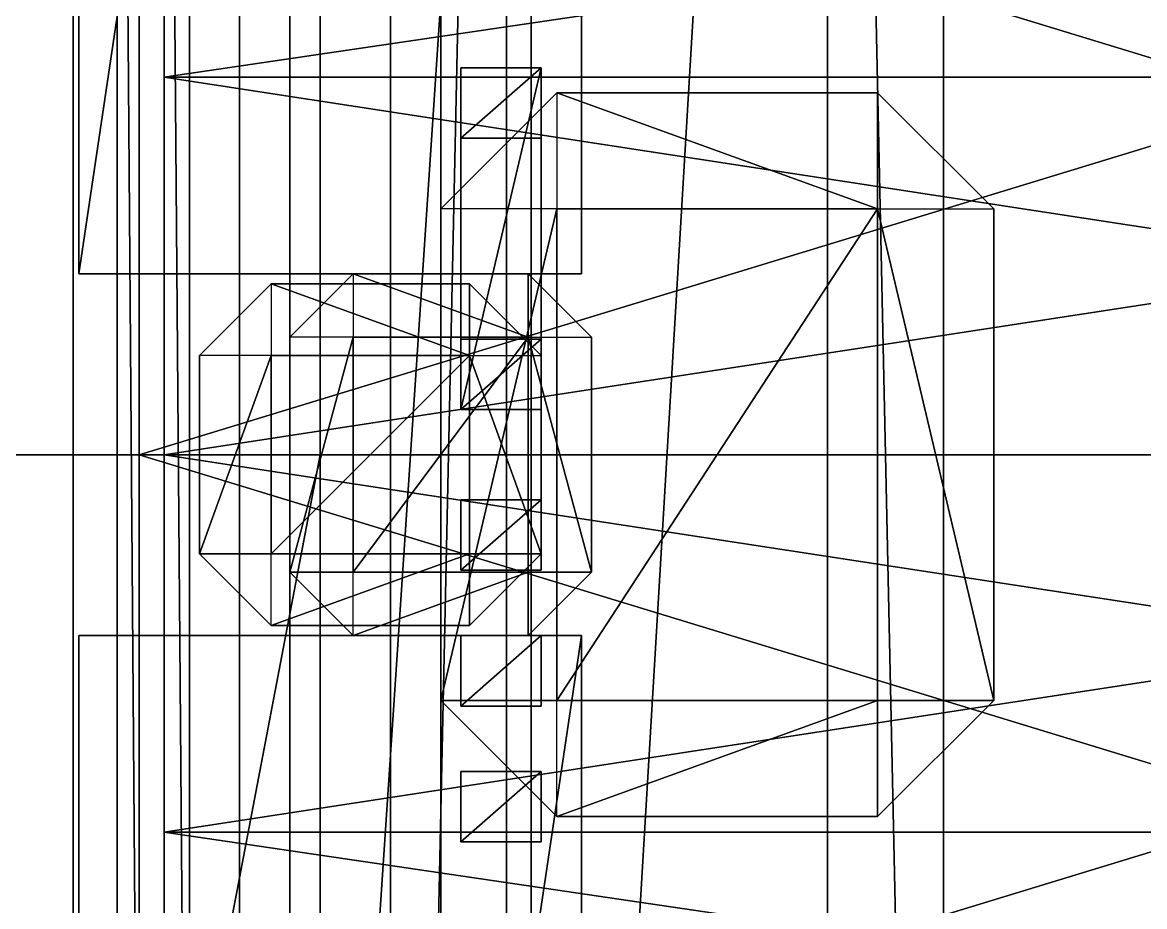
# Model space of a CAD drawing. Header units: millimetres. Extents: x -18 to 4450, y -985 to 970.
# Drawn here: x 3478.4 to 3590, y -44.9 to 43 of the extents above; entities that cross this region are included whole.
import ezdxf

# ---------------------------------------------------------------- set-up
doc = ezdxf.new("R2010")
doc.units = ezdxf.units.MM
for name, color, linetype in [('body__rear_license_plate', 7, 'CONTINUOUS'), ('body__rear_license_plate_bsn453_3_N_center', 250, 'CONTINUOUS'), ('body__rear_license_plate_bsn453_3_N_ll', 250, 'CONTINUOUS'), ('body__rear_license_plate_bsn453_3_N_lr', 250, 'CONTINUOUS'), ('body__rear_license_plate_bsn453_3_N_ul', 250, 'CONTINUOUS'), ('body__rear_license_plate_bsn453_3_N_ur', 250, 'CONTINUOUS'), ('body__rear_license_plate_bsn453_4_4_lr', 250, 'CONTINUOUS'), ('body__rear_license_plate_bsn453_4_4_mid', 250, 'CONTINUOUS'), ('body__rear_license_plate_bsn453_4_4_ul', 250, 'CONTINUOUS'), ('body__rear_license_plate_bsn453_4_4_ur', 250, 'CONTINUOUS'), ('body__rear_spare_tire', 250, 'CONTINUOUS'), ('body__rear_spare_wheel_rim', 9, 'CONTINUOUS'), ('body__spare_wheel_carrier_crossbar', 9, 'CONTINUOUS'), ('body__spare_wheel_carrier_vertical', 9, 'CONTINUOUS'), ('fuel_system__rear_underfloor_fuel_tank', 3, 'CONTINUOUS'), ('hard_top__rear_barn_door_left_subtle_crown', 40, 'CONTINUOUS'), ('hard_top__rear_barn_door_right_subtle_crown', 40, 'CONTINUOUS'), ('hard_top__rear_door_window_center_mullion', 250, 'CONTINUOUS'), ('hard_top__rear_hardtop_panel', 40, 'CONTINUOUS'), ('hard_top__rear_roof_overhang_skin', 7, 'CONTINUOUS'), ('hard_top__rear_split_door_center_seal', 250, 'CONTINUOUS'), ('hard_top__white_hardtop_roof', 7, 'CONTINUOUS'), ('mechanical_clearance__rear_prop_shaft_clearance_tunnel', 7, 'CONTINUOUS')]:
    doc.layers.add(name, color=color, linetype=linetype)

msp = doc.modelspace()

# ---------------------------------------------------------------- linework, layer by layer
at = {"layer": 'body__rear_license_plate'}
for points in [[(3505.000114, -180.000007, 694.999993), (3505.000114, -180.000007, 865.00001), (3505.000114, 180.000007, 865.00001)], [(3505.000114, -180.000007, 694.999993), (3505.000114, 180.000007, 865.00001), (3505.000114, 180.000007, 694.999993)], [(3505.000114, -180.000007, 865.00001), (3529.000044, -180.000007, 865.00001), (3529.000044, 180.000007, 865.00001)], [(3505.000114, -180.000007, 865.00001), (3529.000044, 180.000007, 865.00001), (3505.000114, 180.000007, 865.00001)], [(3505.000114, -180.000007, 694.999993), (3505.000114, 180.000007, 694.999993), (3529.000044, 180.000007, 694.999993)], [(3505.000114, -180.000007, 694.999993), (3529.000044, 180.000007, 694.999993), (3529.000044, -180.000007, 694.999993)], [(3529.000044, -180.000007, 694.999993), (3529.000044, 180.000007, 694.999993), (3529.000044, 180.000007, 865.00001)], [(3529.000044, -180.000007, 694.999993), (3529.000044, 180.000007, 865.00001), (3529.000044, -180.000007, 865.00001)]]:
    msp.add_3dface(points, dxfattribs=at)
at = {"layer": 'body__rear_license_plate_bsn453_3_N_center'}
for points in [[(3522.000074, -25, 694.999993), (3522.000074, -25, 767.00002), (3522.000074, -17.999999, 767.00002)], [(3522.000074, -25, 694.999993), (3522.000074, -17.999999, 767.00002), (3522.000074, -17.999999, 694.999993)], [(3522.000074, -17.999999, 694.999993), (3522.000074, -17.999999, 767.00002), (3529.999971, -17.999999, 767.00002)], [(3522.000074, -17.999999, 694.999993), (3529.999971, -17.999999, 767.00002), (3529.999971, -17.999999, 694.999993)], [(3522.000074, -25, 767.00002), (3529.999971, -25, 767.00002), (3529.999971, -17.999999, 767.00002)], [(3522.000074, -25, 767.00002), (3529.999971, -17.999999, 767.00002), (3522.000074, -17.999999, 767.00002)], [(3522.000074, -25, 694.999993), (3522.000074, -17.999999, 694.999993), (3529.999971, -17.999999, 694.999993)], [(3522.000074, -25, 694.999993), (3529.999971, -17.999999, 694.999993), (3529.999971, -25, 694.999993)], [(3529.999971, -25, 694.999993), (3529.999971, -17.999999, 694.999993), (3529.999971, -17.999999, 767.00002)], [(3529.999971, -25, 694.999993), (3529.999971, -17.999999, 767.00002), (3529.999971, -25, 767.00002)], [(3522.000074, -25, 694.999993), (3529.999971, -25, 694.999993), (3529.999971, -25, 767.00002)], [(3522.000074, -25, 694.999993), (3529.999971, -25, 767.00002), (3522.000074, -25, 767.00002)]]:
    msp.add_3dface(points, dxfattribs=at)
at = {"layer": 'body__rear_license_plate_bsn453_3_N_ll'}
for points in [[(3522.000074, -38.5, 676.999986), (3522.000074, -38.5, 713), (3522.000074, -31.500001, 713)], [(3522.000074, -38.5, 676.999986), (3522.000074, -31.500001, 713), (3522.000074, -31.500001, 676.999986)], [(3522.000074, -31.500001, 676.999986), (3522.000074, -31.500001, 713), (3529.999971, -31.500001, 713)], [(3522.000074, -31.500001, 676.999986), (3529.999971, -31.500001, 713), (3529.999971, -31.500001, 676.999986)], [(3522.000074, -38.5, 713), (3529.999971, -38.5, 713), (3529.999971, -31.500001, 713)], [(3522.000074, -38.5, 713), (3529.999971, -31.500001, 713), (3522.000074, -31.500001, 713)], [(3522.000074, -38.5, 676.999986), (3522.000074, -31.500001, 676.999986), (3529.999971, -31.500001, 676.999986)], [(3522.000074, -38.5, 676.999986), (3529.999971, -31.500001, 676.999986), (3529.999971, -38.5, 676.999986)], [(3529.999971, -38.5, 676.999986), (3529.999971, -31.500001, 676.999986), (3529.999971, -31.500001, 713)], [(3529.999971, -38.5, 676.999986), (3529.999971, -31.500001, 713), (3529.999971, -38.5, 713)], [(3522.000074, -38.5, 676.999986), (3529.999971, -38.5, 676.999986), (3529.999971, -38.5, 713)], [(3522.000074, -38.5, 676.999986), (3529.999971, -38.5, 713), (3522.000074, -38.5, 713)]]:
    msp.add_3dface(points, dxfattribs=at)
at = {"layer": 'body__rear_license_plate_bsn453_3_N_lr'}
for points in [[(3522.000074, -11.5, 676.999986), (3522.000074, -11.5, 713), (3522.000074, -4.5, 713)], [(3522.000074, -11.5, 676.999986), (3522.000074, -4.5, 713), (3522.000074, -4.5, 676.999986)], [(3522.000074, -4.5, 676.999986), (3522.000074, -4.5, 713), (3529.999971, -4.5, 713)], [(3522.000074, -4.5, 676.999986), (3529.999971, -4.5, 713), (3529.999971, -4.5, 676.999986)], [(3522.000074, -11.5, 713), (3529.999971, -11.5, 713), (3529.999971, -4.5, 713)], [(3522.000074, -11.5, 713), (3529.999971, -4.5, 713), (3522.000074, -4.5, 713)], [(3522.000074, -11.5, 676.999986), (3522.000074, -4.5, 676.999986), (3529.999971, -4.5, 676.999986)], [(3522.000074, -11.5, 676.999986), (3529.999971, -4.5, 676.999986), (3529.999971, -11.5, 676.999986)], [(3529.999971, -11.5, 676.999986), (3529.999971, -4.5, 676.999986), (3529.999971, -4.5, 713)], [(3529.999971, -11.5, 676.999986), (3529.999971, -4.5, 713), (3529.999971, -11.5, 713)], [(3522.000074, -11.5, 676.999986), (3529.999971, -11.5, 676.999986), (3529.999971, -11.5, 713)], [(3522.000074, -11.5, 676.999986), (3529.999971, -11.5, 713), (3522.000074, -11.5, 713)]]:
    msp.add_3dface(points, dxfattribs=at)
at = {"layer": 'body__rear_license_plate_bsn453_3_N_ul'}
for points in [[(3522.000074, -38.5, 713), (3522.000074, -38.5, 749.000013), (3522.000074, -31.500001, 749.000013)], [(3522.000074, -38.5, 713), (3522.000074, -31.500001, 749.000013), (3522.000074, -31.500001, 713)], [(3522.000074, -31.500001, 713), (3522.000074, -31.500001, 749.000013), (3529.999971, -31.500001, 749.000013)], [(3522.000074, -31.500001, 713), (3529.999971, -31.500001, 749.000013), (3529.999971, -31.500001, 713)], [(3522.000074, -38.5, 749.000013), (3529.999971, -38.5, 749.000013), (3529.999971, -31.500001, 749.000013)], [(3522.000074, -38.5, 749.000013), (3529.999971, -31.500001, 749.000013), (3522.000074, -31.500001, 749.000013)], [(3522.000074, -38.5, 713), (3522.000074, -31.500001, 713), (3529.999971, -31.500001, 713)], [(3522.000074, -38.5, 713), (3529.999971, -31.500001, 713), (3529.999971, -38.5, 713)], [(3529.999971, -38.5, 713), (3529.999971, -31.500001, 713), (3529.999971, -31.500001, 749.000013)], [(3529.999971, -38.5, 713), (3529.999971, -31.500001, 749.000013), (3529.999971, -38.5, 749.000013)], [(3522.000074, -38.5, 713), (3529.999971, -38.5, 713), (3529.999971, -38.5, 749.000013)], [(3522.000074, -38.5, 713), (3529.999971, -38.5, 749.000013), (3522.000074, -38.5, 749.000013)]]:
    msp.add_3dface(points, dxfattribs=at)
at = {"layer": 'body__rear_license_plate_bsn453_3_N_ur'}
for points in [[(3522.000074, -11.5, 713), (3522.000074, -11.5, 749.000013), (3522.000074, -4.5, 749.000013)], [(3522.000074, -11.5, 713), (3522.000074, -4.5, 749.000013), (3522.000074, -4.5, 713)], [(3522.000074, -4.5, 713), (3522.000074, -4.5, 749.000013), (3529.999971, -4.5, 749.000013)], [(3522.000074, -4.5, 713), (3529.999971, -4.5, 749.000013), (3529.999971, -4.5, 713)], [(3522.000074, -11.5, 749.000013), (3529.999971, -11.5, 749.000013), (3529.999971, -4.5, 749.000013)], [(3522.000074, -11.5, 749.000013), (3529.999971, -4.5, 749.000013), (3522.000074, -4.5, 749.000013)], [(3522.000074, -11.5, 713), (3522.000074, -4.5, 713), (3529.999971, -4.5, 713)], [(3522.000074, -11.5, 713), (3529.999971, -4.5, 713), (3529.999971, -11.5, 713)], [(3529.999971, -11.5, 713), (3529.999971, -4.5, 713), (3529.999971, -4.5, 749.000013)], [(3529.999971, -11.5, 713), (3529.999971, -4.5, 749.000013), (3529.999971, -11.5, 749.000013)], [(3522.000074, -11.5, 713), (3529.999971, -11.5, 713), (3529.999971, -11.5, 749.000013)], [(3522.000074, -11.5, 713), (3529.999971, -11.5, 749.000013), (3522.000074, -11.5, 749.000013)]]:
    msp.add_3dface(points, dxfattribs=at)
at = {"layer": 'body__rear_license_plate_bsn453_4_4_lr'}
for points in [[(3522.000074, 31.500001, 676.999986), (3522.000074, 31.500001, 713), (3522.000074, 38.5, 713)], [(3522.000074, 31.500001, 676.999986), (3522.000074, 38.5, 713), (3522.000074, 38.5, 676.999986)], [(3522.000074, 38.5, 676.999986), (3522.000074, 38.5, 713), (3529.999971, 38.5, 713)], [(3522.000074, 38.5, 676.999986), (3529.999971, 38.5, 713), (3529.999971, 38.5, 676.999986)], [(3522.000074, 31.500001, 713), (3529.999971, 31.500001, 713), (3529.999971, 38.5, 713)], [(3522.000074, 31.500001, 713), (3529.999971, 38.5, 713), (3522.000074, 38.5, 713)], [(3522.000074, 31.500001, 676.999986), (3522.000074, 38.5, 676.999986), (3529.999971, 38.5, 676.999986)], [(3522.000074, 31.500001, 676.999986), (3529.999971, 38.5, 676.999986), (3529.999971, 31.500001, 676.999986)], [(3529.999971, 31.500001, 676.999986), (3529.999971, 38.5, 676.999986), (3529.999971, 38.5, 713)], [(3529.999971, 31.500001, 676.999986), (3529.999971, 38.5, 713), (3529.999971, 31.500001, 713)], [(3522.000074, 31.500001, 676.999986), (3529.999971, 31.500001, 676.999986), (3529.999971, 31.500001, 713)], [(3522.000074, 31.500001, 676.999986), (3529.999971, 31.500001, 713), (3522.000074, 31.500001, 713)]]:
    msp.add_3dface(points, dxfattribs=at)
at = {"layer": 'body__rear_license_plate_bsn453_4_4_mid'}
for points in [[(3522.000074, 4.5, 694.999993), (3522.000074, 4.5, 702.000022), (3522.000074, 38.5, 702.000022)], [(3522.000074, 4.5, 694.999993), (3522.000074, 38.5, 702.000022), (3522.000074, 38.5, 694.999993)], [(3522.000074, 38.5, 694.999993), (3522.000074, 38.5, 702.000022), (3529.999971, 38.5, 702.000022)], [(3522.000074, 38.5, 694.999993), (3529.999971, 38.5, 702.000022), (3529.999971, 38.5, 694.999993)], [(3522.000074, 4.5, 702.000022), (3529.999971, 4.5, 702.000022), (3529.999971, 38.5, 702.000022)], [(3522.000074, 4.5, 702.000022), (3529.999971, 38.5, 702.000022), (3522.000074, 38.5, 702.000022)], [(3522.000074, 4.5, 694.999993), (3522.000074, 38.5, 694.999993), (3529.999971, 38.5, 694.999993)], [(3522.000074, 4.5, 694.999993), (3529.999971, 38.5, 694.999993), (3529.999971, 4.5, 694.999993)], [(3529.999971, 4.5, 694.999993), (3529.999971, 38.5, 694.999993), (3529.999971, 38.5, 702.000022)], [(3529.999971, 4.5, 694.999993), (3529.999971, 38.5, 702.000022), (3529.999971, 4.5, 702.000022)], [(3522.000074, 4.5, 694.999993), (3529.999971, 4.5, 694.999993), (3529.999971, 4.5, 702.000022)], [(3522.000074, 4.5, 694.999993), (3529.999971, 4.5, 702.000022), (3522.000074, 4.5, 702.000022)]]:
    msp.add_3dface(points, dxfattribs=at)
at = {"layer": 'body__rear_license_plate_bsn453_4_4_ul'}
for points in [[(3522.000074, 4.5, 713), (3522.000074, 4.5, 749.000013), (3522.000074, 11.5, 749.000013)], [(3522.000074, 4.5, 713), (3522.000074, 11.5, 749.000013), (3522.000074, 11.5, 713)], [(3522.000074, 11.5, 713), (3522.000074, 11.5, 749.000013), (3529.999971, 11.5, 749.000013)], [(3522.000074, 11.5, 713), (3529.999971, 11.5, 749.000013), (3529.999971, 11.5, 713)], [(3522.000074, 4.5, 749.000013), (3529.999971, 4.5, 749.000013), (3529.999971, 11.5, 749.000013)], [(3522.000074, 4.5, 749.000013), (3529.999971, 11.5, 749.000013), (3522.000074, 11.5, 749.000013)], [(3522.000074, 4.5, 713), (3522.000074, 11.5, 713), (3529.999971, 11.5, 713)], [(3522.000074, 4.5, 713), (3529.999971, 11.5, 713), (3529.999971, 4.5, 713)], [(3529.999971, 4.5, 713), (3529.999971, 11.5, 713), (3529.999971, 11.5, 749.000013)], [(3529.999971, 4.5, 713), (3529.999971, 11.5, 749.000013), (3529.999971, 4.5, 749.000013)], [(3522.000074, 4.5, 713), (3529.999971, 4.5, 713), (3529.999971, 4.5, 749.000013)], [(3522.000074, 4.5, 713), (3529.999971, 4.5, 749.000013), (3522.000074, 4.5, 749.000013)]]:
    msp.add_3dface(points, dxfattribs=at)
at = {"layer": 'body__rear_license_plate_bsn453_4_4_ur'}
for points in [[(3522.000074, 31.500001, 713), (3522.000074, 31.500001, 749.000013), (3522.000074, 38.5, 749.000013)], [(3522.000074, 31.500001, 713), (3522.000074, 38.5, 749.000013), (3522.000074, 38.5, 713)], [(3522.000074, 38.5, 713), (3522.000074, 38.5, 749.000013), (3529.999971, 38.5, 749.000013)], [(3522.000074, 38.5, 713), (3529.999971, 38.5, 749.000013), (3529.999971, 38.5, 713)], [(3522.000074, 31.500001, 749.000013), (3529.999971, 31.500001, 749.000013), (3529.999971, 38.5, 749.000013)], [(3522.000074, 31.500001, 749.000013), (3529.999971, 38.5, 749.000013), (3522.000074, 38.5, 749.000013)], [(3522.000074, 31.500001, 713), (3522.000074, 38.5, 713), (3529.999971, 38.5, 713)], [(3522.000074, 31.500001, 713), (3529.999971, 38.5, 713), (3529.999971, 31.500001, 713)], [(3529.999971, 31.500001, 713), (3529.999971, 38.5, 713), (3529.999971, 38.5, 749.000013)], [(3529.999971, 31.500001, 713), (3529.999971, 38.5, 749.000013), (3529.999971, 31.500001, 749.000013)], [(3522.000074, 31.500001, 713), (3529.999971, 31.500001, 713), (3529.999971, 31.500001, 749.000013)], [(3522.000074, 31.500001, 713), (3529.999971, 31.500001, 749.000013), (3522.000074, 31.500001, 749.000013)]]:
    msp.add_3dface(points, dxfattribs=at)
at = {"layer": 'body__rear_spare_tire'}
for points in [[(3490.00001, 0, 1019.999981), (3490.00001, 353.082687, 1090.232491), (3490.00001, 360.000014, 1019.999981)], [(3490.00001, 0, 1019.999981), (3490.00001, 360.000014, 1019.999981), (3490.00001, 353.082687, 949.76747)], [(3490.00001, 0, 1019.999981), (3490.00001, 332.59663, 1157.765985), (3490.00001, 353.082687, 1090.232491)], [(3490.00001, 0, 1019.999981), (3490.00001, 353.082687, 949.76747), (3490.00001, 332.59663, 882.233977)], [(3490.00001, 0, 1019.999981), (3490.00001, 299.329072, 1220.005274), (3490.00001, 332.59663, 1157.765985)], [(3490.00001, 0, 1019.999981), (3490.00001, 332.59663, 882.233977), (3490.00001, 299.329072, 819.994688)], [(3490.00001, 0, 1019.999981), (3490.00001, 254.558444, 1274.558425), (3490.00001, 299.329072, 1220.005274)], [(3490.00001, 0, 1019.999981), (3490.00001, 299.329072, 819.994688), (3490.00001, 254.558444, 765.441537)], [(3490.00001, 0, 1019.999981), (3490.00001, 200.005278, 1319.329023), (3490.00001, 254.558444, 1274.558425)], [(3490.00001, 0, 1019.999981), (3490.00001, 254.558444, 765.441537), (3490.00001, 200.005278, 720.670938)], [(3490.00001, 0, 1019.999981), (3490.00001, 137.766033, 1352.596641), (3490.00001, 200.005278, 1319.329023)], [(3490.00001, 0, 1019.999981), (3490.00001, 200.005278, 720.670938), (3490.00001, 137.766033, 687.403381)], [(3490.00001, 0, 1019.999981), (3490.00001, 70.232518, 1373.082757), (3490.00001, 137.766033, 1352.596641)], [(3490.00001, 0, 1019.999981), (3490.00001, 137.766033, 687.403381), (3490.00001, 70.232518, 666.917324)], [(3490.00001, 70.232518, 1373.082757), (3720.000029, 70.232518, 1373.082757), (3720.000029, 0, 1379.999995)], [(3490.00001, 70.232518, 1373.082757), (3720.000029, 0, 1379.999995), (3490.00001, 0, 1379.999995)], [(3490.00001, 0, 1019.999981), (3490.00001, 0, 1379.999995), (3490.00001, 70.232518, 1373.082757)], [(3490.00001, 0, 660.000026), (3720.000029, 0, 660.000026), (3720.000029, 70.232518, 666.917324)], [(3490.00001, 0, 660.000026), (3720.000029, 70.232518, 666.917324), (3490.00001, 70.232518, 666.917324)], [(3490.00001, 0, 1019.999981), (3490.00001, 70.232518, 666.917324), (3490.00001, 0, 660.000026)], [(3490.00001, 0, 1379.999995), (3720.000029, 0, 1379.999995), (3720.000029, -70.232518, 1373.082757)], [(3490.00001, 0, 1379.999995), (3720.000029, -70.232518, 1373.082757), (3490.00001, -70.232518, 1373.082757)], [(3490.00001, 0, 1019.999981), (3490.00001, -70.232518, 1373.082757), (3490.00001, 0, 1379.999995)], [(3490.00001, 0, 1019.999981), (3490.00001, -137.766033, 1352.596641), (3490.00001, -70.232518, 1373.082757)], [(3490.00001, 0, 1019.999981), (3490.00001, -200.005278, 1319.329023), (3490.00001, -137.766033, 1352.596641)], [(3490.00001, 0, 1019.999981), (3490.00001, -254.558444, 1274.558425), (3490.00001, -200.005278, 1319.329023)], [(3490.00001, 0, 1019.999981), (3490.00001, -299.329072, 1220.005274), (3490.00001, -254.558444, 1274.558425)], [(3490.00001, 0, 1019.999981), (3490.00001, -332.59663, 1157.765985), (3490.00001, -299.329072, 1220.005274)], [(3490.00001, 0, 1019.999981), (3490.00001, -353.082687, 1090.232491), (3490.00001, -332.59663, 1157.765985)], [(3490.00001, 0, 1019.999981), (3490.00001, -360.000014, 1019.999981), (3490.00001, -353.082687, 1090.232491)], [(3490.00001, 0, 1019.999981), (3490.00001, -353.082687, 949.76747), (3490.00001, -360.000014, 1019.999981)], [(3490.00001, 0, 1019.999981), (3490.00001, -332.59663, 882.233977), (3490.00001, -353.082687, 949.76747)], [(3490.00001, 0, 1019.999981), (3490.00001, -299.329072, 819.994688), (3490.00001, -332.59663, 882.233977)], [(3490.00001, 0, 1019.999981), (3490.00001, -254.558444, 765.441537), (3490.00001, -299.329072, 819.994688)], [(3490.00001, 0, 1019.999981), (3490.00001, -200.005278, 720.670938), (3490.00001, -254.558444, 765.441537)], [(3490.00001, 0, 1019.999981), (3490.00001, -137.766033, 687.403381), (3490.00001, -200.005278, 720.670938)], [(3490.00001, 0, 1019.999981), (3490.00001, -70.232518, 666.917324), (3490.00001, -137.766033, 687.403381)], [(3490.00001, -70.232518, 666.917324), (3720.000029, -70.232518, 666.917324), (3720.000029, 0, 660.000026)], [(3490.00001, -70.232518, 666.917324), (3720.000029, 0, 660.000026), (3490.00001, 0, 660.000026)], [(3490.00001, 0, 1019.999981), (3490.00001, 0, 660.000026), (3490.00001, -70.232518, 666.917324)]]:
    msp.add_3dface(points, dxfattribs=at)
at = {"layer": 'body__rear_spare_wheel_rim'}
for points in [[(3492.500067, 0, 1019.999981), (3492.500067, 188.801169, 1057.554841), (3492.500067, 192.499995, 1019.999981)], [(3492.500067, 0, 1019.999981), (3492.500067, 192.499995, 1019.999981), (3492.500067, 188.801169, 982.445121)], [(3492.500067, 0, 1019.999981), (3492.500067, 177.846804, 1093.666553), (3492.500067, 188.801169, 1057.554841)], [(3492.500067, 0, 1019.999981), (3492.500067, 188.801169, 982.445121), (3492.500067, 177.846804, 946.333468)], [(3492.500067, 0, 1019.999981), (3492.500067, 160.057902, 1126.947284), (3492.500067, 177.846804, 1093.666553)], [(3492.500067, 0, 1019.999981), (3492.500067, 177.846804, 946.333468), (3492.500067, 160.057902, 913.052738)], [(3492.500067, 0, 1019.999981), (3492.500067, 136.118054, 1156.118035), (3492.500067, 160.057902, 1126.947284)], [(3492.500067, 0, 1019.999981), (3492.500067, 160.057902, 913.052738), (3492.500067, 136.118054, 883.881927)], [(3492.500067, 0, 1019.999981), (3492.500067, 106.947273, 1180.057883), (3492.500067, 136.118054, 1156.118035)], [(3492.500067, 0, 1019.999981), (3492.500067, 136.118054, 883.881927), (3492.500067, 106.947273, 859.942079)], [(3492.500067, 0, 1019.999981), (3492.500067, 73.666558, 1197.84677), (3492.500067, 106.947273, 1180.057883)], [(3492.500067, 0, 1019.999981), (3492.500067, 106.947273, 859.942079), (3492.500067, 73.666558, 842.153192)], [(3492.500067, 73.666558, 1197.84677), (3737.499952, 73.666558, 1197.84677), (3737.499952, 37.554886, 1208.80115)], [(3492.500067, 73.666558, 1197.84677), (3737.499952, 37.554886, 1208.80115), (3492.500067, 37.554886, 1208.80115)], [(3492.500067, 0, 1019.999981), (3492.500067, 37.554886, 1208.80115), (3492.500067, 73.666558, 1197.84677)], [(3492.500067, 37.554886, 831.198812), (3737.499952, 37.554886, 831.198812), (3737.499952, 73.666558, 842.153192)], [(3492.500067, 37.554886, 831.198812), (3737.499952, 73.666558, 842.153192), (3492.500067, 73.666558, 842.153192)], [(3492.500067, 0, 1019.999981), (3492.500067, 73.666558, 842.153192), (3492.500067, 37.554886, 831.198812)], [(3492.500067, 37.554886, 1208.80115), (3737.499952, 37.554886, 1208.80115), (3737.499952, 0, 1212.499976)], [(3492.500067, 37.554886, 1208.80115), (3737.499952, 0, 1212.499976), (3492.500067, 0, 1212.499976)], [(3492.500067, 0, 1019.999981), (3492.500067, 0, 1212.499976), (3492.500067, 37.554886, 1208.80115)], [(3492.500067, 0, 827.499986), (3737.499952, 0, 827.499986), (3737.499952, 37.554886, 831.198812)], [(3492.500067, 0, 827.499986), (3737.499952, 37.554886, 831.198812), (3492.500067, 37.554886, 831.198812)], [(3492.500067, 0, 1019.999981), (3492.500067, 37.554886, 831.198812), (3492.500067, 0, 827.499986)], [(3492.500067, 0, 1212.499976), (3737.499952, 0, 1212.499976), (3737.499952, -37.554886, 1208.80115)], [(3492.500067, 0, 1212.499976), (3737.499952, -37.554886, 1208.80115), (3492.500067, -37.554886, 1208.80115)], [(3492.500067, 0, 1019.999981), (3492.500067, -37.554886, 1208.80115), (3492.500067, 0, 1212.499976)], [(3492.500067, 0, 1019.999981), (3492.500067, -73.666558, 1197.84677), (3492.500067, -37.554886, 1208.80115)], [(3492.500067, 0, 1019.999981), (3492.500067, -106.947273, 1180.057883), (3492.500067, -73.666558, 1197.84677)], [(3492.500067, 0, 1019.999981), (3492.500067, -136.118054, 1156.118035), (3492.500067, -106.947273, 1180.057883)], [(3492.500067, 0, 1019.999981), (3492.500067, -160.057902, 1126.947284), (3492.500067, -136.118054, 1156.118035)], [(3492.500067, 0, 1019.999981), (3492.500067, -177.846804, 1093.666553), (3492.500067, -160.057902, 1126.947284)], [(3492.500067, 0, 1019.999981), (3492.500067, -188.801169, 1057.554841), (3492.500067, -177.846804, 1093.666553)], [(3492.500067, 0, 1019.999981), (3492.500067, -192.499995, 1019.999981), (3492.500067, -188.801169, 1057.554841)], [(3492.500067, 0, 1019.999981), (3492.500067, -188.801169, 982.445121), (3492.500067, -192.499995, 1019.999981)], [(3492.500067, 0, 1019.999981), (3492.500067, -177.846804, 946.333468), (3492.500067, -188.801169, 982.445121)], [(3492.500067, 0, 1019.999981), (3492.500067, -160.057902, 913.052738), (3492.500067, -177.846804, 946.333468)], [(3492.500067, 0, 1019.999981), (3492.500067, -136.118054, 883.881927), (3492.500067, -160.057902, 913.052738)], [(3492.500067, 0, 1019.999981), (3492.500067, -106.947273, 859.942079), (3492.500067, -136.118054, 883.881927)], [(3492.500067, 0, 1019.999981), (3492.500067, -73.666558, 842.153192), (3492.500067, -106.947273, 859.942079)], [(3492.500067, 0, 1019.999981), (3492.500067, -37.554886, 831.198812), (3492.500067, -73.666558, 842.153192)], [(3492.500067, -37.554886, 831.198812), (3737.499952, -37.554886, 831.198812), (3737.499952, 0, 827.499986)], [(3492.500067, -37.554886, 831.198812), (3737.499952, 0, 827.499986), (3492.500067, 0, 827.499986)], [(3492.500067, 0, 1019.999981), (3492.500067, 0, 827.499986), (3492.500067, -37.554886, 831.198812)], [(3492.500067, -37.554886, 1208.80115), (3737.499952, -37.554886, 1208.80115), (3737.499952, -73.666558, 1197.84677)], [(3492.500067, -37.554886, 1208.80115), (3737.499952, -73.666558, 1197.84677), (3492.500067, -73.666558, 1197.84677)], [(3492.500067, -73.666558, 842.153192), (3737.499952, -73.666558, 842.153192), (3737.499952, -37.554886, 831.198812)], [(3492.500067, -73.666558, 842.153192), (3737.499952, -37.554886, 831.198812), (3492.500067, -37.554886, 831.198812)]]:
    msp.add_3dface(points, dxfattribs=at)
at = {"layer": 'body__spare_wheel_carrier_crossbar'}
for points in [[(3515.000105, -268.449992, 1026.550055), (3515.000105, -268.449992, 1058.449984), (3515.000105, 268.449992, 1058.449984)], [(3515.000105, -268.449992, 1026.550055), (3515.000105, 268.449992, 1058.449984), (3515.000105, 268.449992, 1026.550055)], [(3515.000105, -268.449992, 1026.550055), (3526.550055, -268.449992, 1014.999986), (3526.550055, 268.449992, 1014.999986)], [(3515.000105, -268.449992, 1026.550055), (3526.550055, 268.449992, 1014.999986), (3515.000105, 268.449992, 1026.550055)], [(3515.000105, -268.449992, 1058.449984), (3526.550055, -268.449992, 1070.000052), (3526.550055, 268.449992, 1070.000052)], [(3515.000105, -268.449992, 1058.449984), (3526.550055, 268.449992, 1070.000052), (3515.000105, 268.449992, 1058.449984)], [(3526.550055, -268.449992, 1070.000052), (3558.449984, -268.449992, 1070.000052), (3558.449984, 268.449992, 1070.000052)], [(3526.550055, -268.449992, 1070.000052), (3558.449984, 268.449992, 1070.000052), (3526.550055, 268.449992, 1070.000052)], [(3526.550055, -268.449992, 1014.999986), (3526.550055, 268.449992, 1014.999986), (3558.449984, 268.449992, 1014.999986)], [(3526.550055, -268.449992, 1014.999986), (3558.449984, 268.449992, 1014.999986), (3558.449984, -268.449992, 1014.999986)], [(3569.999933, -268.449992, 1026.550055), (3558.449984, -268.449992, 1014.999986), (3558.449984, 268.449992, 1014.999986)], [(3569.999933, -268.449992, 1026.550055), (3558.449984, 268.449992, 1014.999986), (3569.999933, 268.449992, 1026.550055)], [(3569.999933, -268.449992, 1058.449984), (3558.449984, -268.449992, 1070.000052), (3558.449984, 268.449992, 1070.000052)], [(3569.999933, -268.449992, 1058.449984), (3558.449984, 268.449992, 1070.000052), (3569.999933, 268.449992, 1058.449984)], [(3569.999933, -268.449992, 1026.550055), (3569.999933, 268.449992, 1026.550055), (3569.999933, 268.449992, 1058.449984)], [(3569.999933, -268.449992, 1026.550055), (3569.999933, 268.449992, 1058.449984), (3569.999933, -268.449992, 1058.449984)]]:
    msp.add_3dface(points, dxfattribs=at)
at = {"layer": 'body__spare_wheel_carrier_vertical'}
for points in [[(3519.999981, 24.45, 811.550021), (3531.549931, 35.999998, 811.550021), (3531.549931, 35.999998, 1368.450046)], [(3519.999981, 24.45, 811.550021), (3531.549931, 35.999998, 1368.450046), (3519.999981, 24.45, 1368.450046)], [(3519.999981, 24.45, 811.550021), (3531.549931, 35.999998, 811.550021), (3531.549931, 24.45, 800.000012)], [(3519.999981, 24.45, 1368.450046), (3531.549931, 35.999998, 1368.450046), (3531.549931, 24.45, 1379.999995)], [(3531.549931, 35.999998, 811.550021), (3531.549931, 35.999998, 1368.450046), (3563.450098, 35.999998, 1368.450046)], [(3531.549931, 35.999998, 811.550021), (3563.450098, 35.999998, 1368.450046), (3563.450098, 35.999998, 811.550021)], [(3531.549931, 35.999998, 811.550021), (3531.549931, 24.45, 800.000012), (3563.450098, 24.45, 800.000012)], [(3531.549931, 35.999998, 811.550021), (3563.450098, 24.45, 800.000012), (3563.450098, 35.999998, 811.550021)], [(3531.549931, 35.999998, 1368.450046), (3531.549931, 24.45, 1379.999995), (3563.450098, 24.45, 1379.999995)], [(3531.549931, 35.999998, 1368.450046), (3563.450098, 24.45, 1379.999995), (3563.450098, 35.999998, 1368.450046)], [(3575.000048, 24.45, 811.550021), (3563.450098, 35.999998, 811.550021), (3563.450098, 35.999998, 1368.450046)], [(3575.000048, 24.45, 811.550021), (3563.450098, 35.999998, 1368.450046), (3575.000048, 24.45, 1368.450046)], [(3575.000048, 24.45, 811.550021), (3563.450098, 35.999998, 811.550021), (3563.450098, 24.45, 800.000012)], [(3575.000048, 24.45, 1368.450046), (3563.450098, 35.999998, 1368.450046), (3563.450098, 24.45, 1379.999995)], [(3519.999981, -24.45, 811.550021), (3519.999981, -24.45, 1368.450046), (3519.999981, 24.45, 1368.450046)], [(3519.999981, -24.45, 811.550021), (3519.999981, 24.45, 1368.450046), (3519.999981, 24.45, 811.550021)], [(3519.999981, -24.45, 811.550021), (3531.549931, -24.45, 800.000012), (3531.549931, 24.45, 800.000012)], [(3519.999981, -24.45, 811.550021), (3531.549931, 24.45, 800.000012), (3519.999981, 24.45, 811.550021)], [(3519.999981, -24.45, 1368.450046), (3531.549931, -24.45, 1379.999995), (3531.549931, 24.45, 1379.999995)], [(3519.999981, -24.45, 1368.450046), (3531.549931, 24.45, 1379.999995), (3519.999981, 24.45, 1368.450046)], [(3531.549931, -24.45, 1379.999995), (3563.450098, -24.45, 1379.999995), (3563.450098, 24.45, 1379.999995)], [(3531.549931, -24.45, 1379.999995), (3563.450098, 24.45, 1379.999995), (3531.549931, 24.45, 1379.999995)], [(3531.549931, -24.45, 800.000012), (3531.549931, 24.45, 800.000012), (3563.450098, 24.45, 800.000012)], [(3531.549931, -24.45, 800.000012), (3563.450098, 24.45, 800.000012), (3563.450098, -24.45, 800.000012)], [(3575.000048, -24.45, 811.550021), (3563.450098, -24.45, 800.000012), (3563.450098, 24.45, 800.000012)], [(3575.000048, -24.45, 811.550021), (3563.450098, 24.45, 800.000012), (3575.000048, 24.45, 811.550021)], [(3575.000048, -24.45, 1368.450046), (3563.450098, -24.45, 1379.999995), (3563.450098, 24.45, 1379.999995)], [(3575.000048, -24.45, 1368.450046), (3563.450098, 24.45, 1379.999995), (3575.000048, 24.45, 1368.450046)], [(3575.000048, -24.45, 811.550021), (3575.000048, 24.45, 811.550021), (3575.000048, 24.45, 1368.450046)], [(3575.000048, -24.45, 811.550021), (3575.000048, 24.45, 1368.450046), (3575.000048, -24.45, 1368.450046)], [(3519.999981, -24.45, 811.550021), (3531.549931, -35.999998, 811.550021), (3531.549931, -35.999998, 1368.450046)], [(3519.999981, -24.45, 811.550021), (3531.549931, -35.999998, 1368.450046), (3519.999981, -24.45, 1368.450046)], [(3519.999981, -24.45, 811.550021), (3531.549931, -35.999998, 811.550021), (3531.549931, -24.45, 800.000012)], [(3519.999981, -24.45, 1368.450046), (3531.549931, -35.999998, 1368.450046), (3531.549931, -24.45, 1379.999995)], [(3531.549931, -35.999998, 811.550021), (3531.549931, -24.45, 800.000012), (3563.450098, -24.45, 800.000012)], [(3531.549931, -35.999998, 811.550021), (3563.450098, -24.45, 800.000012), (3563.450098, -35.999998, 811.550021)], [(3531.549931, -35.999998, 1368.450046), (3531.549931, -24.45, 1379.999995), (3563.450098, -24.45, 1379.999995)], [(3531.549931, -35.999998, 1368.450046), (3563.450098, -24.45, 1379.999995), (3563.450098, -35.999998, 1368.450046)], [(3575.000048, -24.45, 811.550021), (3563.450098, -35.999998, 811.550021), (3563.450098, -35.999998, 1368.450046)], [(3575.000048, -24.45, 811.550021), (3563.450098, -35.999998, 1368.450046), (3575.000048, -24.45, 1368.450046)], [(3575.000048, -24.45, 811.550021), (3563.450098, -35.999998, 811.550021), (3563.450098, -24.45, 800.000012)], [(3575.000048, -24.45, 1368.450046), (3563.450098, -35.999998, 1368.450046), (3563.450098, -24.45, 1379.999995)], [(3531.549931, -35.999998, 811.550021), (3563.450098, -35.999998, 811.550021), (3563.450098, -35.999998, 1368.450046)], [(3531.549931, -35.999998, 811.550021), (3563.450098, -35.999998, 1368.450046), (3531.549931, -35.999998, 1368.450046)]]:
    msp.add_3dface(points, dxfattribs=at)
at = {"layer": 'fuel_system__rear_underfloor_fuel_tank'}
for points in [[(2869.999886, -465.000004, 665.000021), (3519.999981, -465.000004, 665.000021), (3519.999981, 465.000004, 665.000021)], [(2869.999886, -465.000004, 665.000021), (3519.999981, 465.000004, 665.000021), (2869.999886, 465.000004, 665.000021)], [(2869.999886, -465.000004, 405.000001), (2869.999886, 465.000004, 405.000001), (3519.999981, 465.000004, 405.000001)], [(2869.999886, -465.000004, 405.000001), (3519.999981, 465.000004, 405.000001), (3519.999981, -465.000004, 405.000001)], [(3519.999981, -465.000004, 405.000001), (3519.999981, 465.000004, 405.000001), (3519.999981, 465.000004, 665.000021)], [(3519.999981, -465.000004, 405.000001), (3519.999981, 465.000004, 665.000021), (3519.999981, -465.000004, 665.000021)]]:
    msp.add_3dface(points, dxfattribs=at)
at = {"layer": 'hard_top__rear_barn_door_left_subtle_crown'}
for points in [[(3483.999968, -354.000002, 938.000023), (3533.99992, -354.000002, 941.999972), (3533.99992, -17.999999, 924.000025)], [(3483.999968, -354.000002, 938.000023), (3533.99992, -17.999999, 924.000025), (3483.999968, -17.999999, 920.000017)], [(3483.999968, -354.000002, 921.999991), (3483.999968, -17.999999, 903.999984), (3533.99992, -17.999999, 907.999992)], [(3483.999968, -354.000002, 921.999991), (3533.99992, -17.999999, 907.999992), (3533.99992, -354.000002, 925.999999)], [(3483.999968, -354.000002, 938.000023), (3483.999968, -17.999999, 920.000017), (3483.999968, -17.999999, 903.999984)], [(3483.999968, -354.000002, 938.000023), (3483.999968, -17.999999, 903.999984), (3483.999968, -354.000002, 921.999991)], [(3483.999968, -17.999999, 920.000017), (3533.99992, -17.999999, 924.000025), (3533.99992, -17.999999, 907.999992)], [(3483.999968, -17.999999, 920.000017), (3533.99992, -17.999999, 907.999992), (3483.999968, -17.999999, 903.999984)], [(3533.99992, -354.000002, 941.999972), (3533.99992, -354.000002, 925.999999), (3533.99992, -17.999999, 907.999992)], [(3533.99992, -354.000002, 941.999972), (3533.99992, -17.999999, 907.999992), (3533.99992, -17.999999, 924.000025)]]:
    msp.add_3dface(points, dxfattribs=at)
at = {"layer": 'hard_top__rear_barn_door_right_subtle_crown'}
for points in [[(3483.999968, 17.999999, 920.000017), (3533.99992, 17.999999, 924.000025), (3533.99992, 354.000002, 941.999972)], [(3483.999968, 17.999999, 920.000017), (3533.99992, 354.000002, 941.999972), (3483.999968, 354.000002, 938.000023)], [(3483.999968, 17.999999, 903.999984), (3483.999968, 354.000002, 921.999991), (3533.99992, 354.000002, 925.999999)], [(3483.999968, 17.999999, 903.999984), (3533.99992, 354.000002, 925.999999), (3533.99992, 17.999999, 907.999992)], [(3483.999968, 17.999999, 920.000017), (3483.999968, 354.000002, 938.000023), (3483.999968, 354.000002, 921.999991)], [(3483.999968, 17.999999, 920.000017), (3483.999968, 354.000002, 921.999991), (3483.999968, 17.999999, 903.999984)], [(3533.99992, 17.999999, 924.000025), (3533.99992, 17.999999, 907.999992), (3533.99992, 354.000002, 925.999999)], [(3533.99992, 17.999999, 924.000025), (3533.99992, 354.000002, 925.999999), (3533.99992, 354.000002, 941.999972)], [(3483.999968, 17.999999, 920.000017), (3483.999968, 17.999999, 903.999984), (3533.99992, 17.999999, 907.999992)], [(3483.999968, 17.999999, 920.000017), (3533.99992, 17.999999, 907.999992), (3533.99992, 17.999999, 924.000025)]]:
    msp.add_3dface(points, dxfattribs=at)
at = {"layer": 'hard_top__rear_door_window_center_mullion'}
for points in [[(3496.000051, 9.86, 1469.140053), (3503.139973, 17.000001, 1469.140053), (3503.139973, 17.000001, 1758.859992)], [(3496.000051, 9.86, 1469.140053), (3503.139973, 17.000001, 1758.859992), (3496.000051, 9.86, 1758.859992)], [(3496.000051, 9.86, 1469.140053), (3503.139973, 17.000001, 1469.140053), (3503.139973, 9.86, 1462.000012)], [(3496.000051, 9.86, 1758.859992), (3503.139973, 17.000001, 1758.859992), (3503.139973, 9.86, 1766.000032)], [(3503.139973, 17.000001, 1469.140053), (3503.139973, 17.000001, 1758.859992), (3522.86005, 17.000001, 1758.859992)], [(3503.139973, 17.000001, 1469.140053), (3522.86005, 17.000001, 1758.859992), (3522.86005, 17.000001, 1469.140053)], [(3503.139973, 17.000001, 1469.140053), (3503.139973, 9.86, 1462.000012), (3522.86005, 9.86, 1462.000012)], [(3503.139973, 17.000001, 1469.140053), (3522.86005, 9.86, 1462.000012), (3522.86005, 17.000001, 1469.140053)], [(3503.139973, 17.000001, 1758.859992), (3503.139973, 9.86, 1766.000032), (3522.86005, 9.86, 1766.000032)], [(3503.139973, 17.000001, 1758.859992), (3522.86005, 9.86, 1766.000032), (3522.86005, 17.000001, 1758.859992)], [(3529.999971, 9.86, 1469.140053), (3522.86005, 17.000001, 1469.140053), (3522.86005, 17.000001, 1758.859992)], [(3529.999971, 9.86, 1469.140053), (3522.86005, 17.000001, 1758.859992), (3529.999971, 9.86, 1758.859992)], [(3529.999971, 9.86, 1469.140053), (3522.86005, 17.000001, 1469.140053), (3522.86005, 9.86, 1462.000012)], [(3529.999971, 9.86, 1758.859992), (3522.86005, 17.000001, 1758.859992), (3522.86005, 9.86, 1766.000032)], [(3496.000051, -9.86, 1469.140053), (3496.000051, -9.86, 1758.859992), (3496.000051, 9.86, 1758.859992)], [(3496.000051, -9.86, 1469.140053), (3496.000051, 9.86, 1758.859992), (3496.000051, 9.86, 1469.140053)], [(3496.000051, -9.86, 1469.140053), (3503.139973, -9.86, 1462.000012), (3503.139973, 9.86, 1462.000012)], [(3496.000051, -9.86, 1469.140053), (3503.139973, 9.86, 1462.000012), (3496.000051, 9.86, 1469.140053)], [(3496.000051, -9.86, 1758.859992), (3503.139973, -9.86, 1766.000032), (3503.139973, 9.86, 1766.000032)], [(3496.000051, -9.86, 1758.859992), (3503.139973, 9.86, 1766.000032), (3496.000051, 9.86, 1758.859992)], [(3503.139973, -9.86, 1766.000032), (3522.86005, -9.86, 1766.000032), (3522.86005, 9.86, 1766.000032)], [(3503.139973, -9.86, 1766.000032), (3522.86005, 9.86, 1766.000032), (3503.139973, 9.86, 1766.000032)], [(3503.139973, -9.86, 1462.000012), (3503.139973, 9.86, 1462.000012), (3522.86005, 9.86, 1462.000012)], [(3503.139973, -9.86, 1462.000012), (3522.86005, 9.86, 1462.000012), (3522.86005, -9.86, 1462.000012)], [(3529.999971, -9.86, 1469.140053), (3522.86005, -9.86, 1462.000012), (3522.86005, 9.86, 1462.000012)], [(3529.999971, -9.86, 1469.140053), (3522.86005, 9.86, 1462.000012), (3529.999971, 9.86, 1469.140053)], [(3529.999971, -9.86, 1758.859992), (3522.86005, -9.86, 1766.000032), (3522.86005, 9.86, 1766.000032)], [(3529.999971, -9.86, 1758.859992), (3522.86005, 9.86, 1766.000032), (3529.999971, 9.86, 1758.859992)], [(3529.999971, -9.86, 1469.140053), (3529.999971, 9.86, 1469.140053), (3529.999971, 9.86, 1758.859992)], [(3529.999971, -9.86, 1469.140053), (3529.999971, 9.86, 1758.859992), (3529.999971, -9.86, 1758.859992)], [(3496.000051, -9.86, 1469.140053), (3503.139973, -17.000001, 1469.140053), (3503.139973, -17.000001, 1758.859992)], [(3496.000051, -9.86, 1469.140053), (3503.139973, -17.000001, 1758.859992), (3496.000051, -9.86, 1758.859992)], [(3496.000051, -9.86, 1469.140053), (3503.139973, -17.000001, 1469.140053), (3503.139973, -9.86, 1462.000012)], [(3496.000051, -9.86, 1758.859992), (3503.139973, -17.000001, 1758.859992), (3503.139973, -9.86, 1766.000032)], [(3503.139973, -17.000001, 1469.140053), (3503.139973, -9.86, 1462.000012), (3522.86005, -9.86, 1462.000012)], [(3503.139973, -17.000001, 1469.140053), (3522.86005, -9.86, 1462.000012), (3522.86005, -17.000001, 1469.140053)], [(3503.139973, -17.000001, 1758.859992), (3503.139973, -9.86, 1766.000032), (3522.86005, -9.86, 1766.000032)], [(3503.139973, -17.000001, 1758.859992), (3522.86005, -9.86, 1766.000032), (3522.86005, -17.000001, 1758.859992)], [(3529.999971, -9.86, 1469.140053), (3522.86005, -17.000001, 1469.140053), (3522.86005, -17.000001, 1758.859992)], [(3529.999971, -9.86, 1469.140053), (3522.86005, -17.000001, 1758.859992), (3529.999971, -9.86, 1758.859992)], [(3529.999971, -9.86, 1469.140053), (3522.86005, -17.000001, 1469.140053), (3522.86005, -9.86, 1462.000012)], [(3529.999971, -9.86, 1758.859992), (3522.86005, -17.000001, 1758.859992), (3522.86005, -9.86, 1766.000032)], [(3503.139973, -17.000001, 1469.140053), (3522.86005, -17.000001, 1469.140053), (3522.86005, -17.000001, 1758.859992)], [(3503.139973, -17.000001, 1469.140053), (3522.86005, -17.000001, 1758.859992), (3503.139973, -17.000001, 1758.859992)]]:
    msp.add_3dface(points, dxfattribs=at)
at = {"layer": 'hard_top__rear_hardtop_panel'}
for points in [[(3451.550007, -758.449972, 1909.999967), (3483.449936, -758.449972, 1909.999967), (3483.449936, 758.449972, 1909.999967)], [(3451.550007, -758.449972, 1909.999967), (3483.449936, 758.449972, 1909.999967), (3451.550007, 758.449972, 1909.999967)], [(3451.550007, -758.449972, 1320.000052), (3451.550007, 758.449972, 1320.000052), (3483.449936, 758.449972, 1320.000052)], [(3451.550007, -758.449972, 1320.000052), (3483.449936, 758.449972, 1320.000052), (3483.449936, -758.449972, 1320.000052)], [(3494.999886, -758.449972, 1331.550002), (3483.449936, -758.449972, 1320.000052), (3483.449936, 758.449972, 1320.000052)], [(3494.999886, -758.449972, 1331.550002), (3483.449936, 758.449972, 1320.000052), (3494.999886, 758.449972, 1331.550002)], [(3494.999886, -758.449972, 1898.450017), (3483.449936, -758.449972, 1909.999967), (3483.449936, 758.449972, 1909.999967)], [(3494.999886, -758.449972, 1898.450017), (3483.449936, 758.449972, 1909.999967), (3494.999886, 758.449972, 1898.450017)], [(3494.999886, -758.449972, 1331.550002), (3494.999886, 758.449972, 1331.550002), (3494.999886, 758.449972, 1898.450017)], [(3494.999886, -758.449972, 1331.550002), (3494.999886, 758.449972, 1898.450017), (3494.999886, -758.449972, 1898.450017)]]:
    msp.add_3dface(points, dxfattribs=at)
at = {"layer": 'hard_top__rear_roof_overhang_skin'}
for points in [[(3359.999895, 0, 1889.999986), (3507.999897, 0, 1876.000047), (3507.999897, 776.000023, 1848.00005)], [(3359.999895, 0, 1889.999986), (3507.999897, 776.000023, 1848.00005), (3359.999895, 776.000023, 1861.999989)], [(3359.999895, 0, 1871.999979), (3359.999895, 776.000023, 1843.999982), (3507.999897, 776.000023, 1830.000043)], [(3359.999895, 0, 1871.999979), (3507.999897, 776.000023, 1830.000043), (3507.999897, 0, 1858.00004)], [(3507.999897, 0, 1876.000047), (3507.999897, 0, 1858.00004), (3507.999897, 776.000023, 1830.000043)], [(3507.999897, 0, 1876.000047), (3507.999897, 776.000023, 1830.000043), (3507.999897, 776.000023, 1848.00005)], [(3359.999895, -776.000023, 1861.999989), (3507.999897, -776.000023, 1848.00005), (3507.999897, 0, 1876.000047)], [(3359.999895, -776.000023, 1861.999989), (3507.999897, 0, 1876.000047), (3359.999895, 0, 1889.999986)], [(3359.999895, -776.000023, 1843.999982), (3359.999895, 0, 1871.999979), (3507.999897, 0, 1858.00004)], [(3359.999895, -776.000023, 1843.999982), (3507.999897, 0, 1858.00004), (3507.999897, -776.000023, 1830.000043)], [(3507.999897, -776.000023, 1848.00005), (3507.999897, -776.000023, 1830.000043), (3507.999897, 0, 1858.00004)], [(3507.999897, -776.000023, 1848.00005), (3507.999897, 0, 1858.00004), (3507.999897, 0, 1876.000047)]]:
    msp.add_3dface(points, dxfattribs=at)
at = {"layer": 'hard_top__rear_split_door_center_seal'}
for points in [[(3505.000114, 11.7, 1186.300039), (3511.300087, 17.999999, 1186.300039), (3511.300087, 17.999999, 1823.699951)], [(3505.000114, 11.7, 1186.300039), (3511.300087, 17.999999, 1823.699951), (3505.000114, 11.7, 1823.699951)], [(3505.000114, 11.7, 1186.300039), (3511.300087, 17.999999, 1186.300039), (3511.300087, 11.7, 1179.999948)], [(3505.000114, 11.7, 1823.699951), (3511.300087, 17.999999, 1823.699951), (3511.300087, 11.7, 1830.000043)], [(3511.300087, 17.999999, 1186.300039), (3511.300087, 17.999999, 1823.699951), (3528.700113, 17.999999, 1823.699951)], [(3511.300087, 17.999999, 1186.300039), (3528.700113, 17.999999, 1823.699951), (3528.700113, 17.999999, 1186.300039)], [(3511.300087, 17.999999, 1186.300039), (3511.300087, 11.7, 1179.999948), (3528.700113, 11.7, 1179.999948)], [(3511.300087, 17.999999, 1186.300039), (3528.700113, 11.7, 1179.999948), (3528.700113, 17.999999, 1186.300039)], [(3511.300087, 17.999999, 1823.699951), (3511.300087, 11.7, 1830.000043), (3528.700113, 11.7, 1830.000043)], [(3511.300087, 17.999999, 1823.699951), (3528.700113, 11.7, 1830.000043), (3528.700113, 17.999999, 1823.699951)], [(3535.000086, 11.7, 1186.300039), (3528.700113, 17.999999, 1186.300039), (3528.700113, 17.999999, 1823.699951)], [(3535.000086, 11.7, 1186.300039), (3528.700113, 17.999999, 1823.699951), (3535.000086, 11.7, 1823.699951)], [(3535.000086, 11.7, 1186.300039), (3528.700113, 17.999999, 1186.300039), (3528.700113, 11.7, 1179.999948)], [(3535.000086, 11.7, 1823.699951), (3528.700113, 17.999999, 1823.699951), (3528.700113, 11.7, 1830.000043)], [(3505.000114, -11.7, 1186.300039), (3505.000114, -11.7, 1823.699951), (3505.000114, 11.7, 1823.699951)], [(3505.000114, -11.7, 1186.300039), (3505.000114, 11.7, 1823.699951), (3505.000114, 11.7, 1186.300039)], [(3505.000114, -11.7, 1186.300039), (3511.300087, -11.7, 1179.999948), (3511.300087, 11.7, 1179.999948)], [(3505.000114, -11.7, 1186.300039), (3511.300087, 11.7, 1179.999948), (3505.000114, 11.7, 1186.300039)], [(3505.000114, -11.7, 1823.699951), (3511.300087, -11.7, 1830.000043), (3511.300087, 11.7, 1830.000043)], [(3505.000114, -11.7, 1823.699951), (3511.300087, 11.7, 1830.000043), (3505.000114, 11.7, 1823.699951)], [(3511.300087, -11.7, 1830.000043), (3528.700113, -11.7, 1830.000043), (3528.700113, 11.7, 1830.000043)], [(3511.300087, -11.7, 1830.000043), (3528.700113, 11.7, 1830.000043), (3511.300087, 11.7, 1830.000043)], [(3511.300087, -11.7, 1179.999948), (3511.300087, 11.7, 1179.999948), (3528.700113, 11.7, 1179.999948)], [(3511.300087, -11.7, 1179.999948), (3528.700113, 11.7, 1179.999948), (3528.700113, -11.7, 1179.999948)], [(3535.000086, -11.7, 1186.300039), (3528.700113, -11.7, 1179.999948), (3528.700113, 11.7, 1179.999948)], [(3535.000086, -11.7, 1186.300039), (3528.700113, 11.7, 1179.999948), (3535.000086, 11.7, 1186.300039)], [(3535.000086, -11.7, 1823.699951), (3528.700113, -11.7, 1830.000043), (3528.700113, 11.7, 1830.000043)], [(3535.000086, -11.7, 1823.699951), (3528.700113, 11.7, 1830.000043), (3535.000086, 11.7, 1823.699951)], [(3535.000086, -11.7, 1186.300039), (3535.000086, 11.7, 1186.300039), (3535.000086, 11.7, 1823.699951)], [(3535.000086, -11.7, 1186.300039), (3535.000086, 11.7, 1823.699951), (3535.000086, -11.7, 1823.699951)], [(3505.000114, -11.7, 1186.300039), (3511.300087, -17.999999, 1186.300039), (3511.300087, -17.999999, 1823.699951)], [(3505.000114, -11.7, 1186.300039), (3511.300087, -17.999999, 1823.699951), (3505.000114, -11.7, 1823.699951)], [(3505.000114, -11.7, 1186.300039), (3511.300087, -17.999999, 1186.300039), (3511.300087, -11.7, 1179.999948)], [(3505.000114, -11.7, 1823.699951), (3511.300087, -17.999999, 1823.699951), (3511.300087, -11.7, 1830.000043)], [(3511.300087, -17.999999, 1186.300039), (3511.300087, -11.7, 1179.999948), (3528.700113, -11.7, 1179.999948)], [(3511.300087, -17.999999, 1186.300039), (3528.700113, -11.7, 1179.999948), (3528.700113, -17.999999, 1186.300039)], [(3511.300087, -17.999999, 1823.699951), (3511.300087, -11.7, 1830.000043), (3528.700113, -11.7, 1830.000043)], [(3511.300087, -17.999999, 1823.699951), (3528.700113, -11.7, 1830.000043), (3528.700113, -17.999999, 1823.699951)], [(3535.000086, -11.7, 1186.300039), (3528.700113, -17.999999, 1186.300039), (3528.700113, -17.999999, 1823.699951)], [(3535.000086, -11.7, 1186.300039), (3528.700113, -17.999999, 1823.699951), (3535.000086, -11.7, 1823.699951)], [(3535.000086, -11.7, 1186.300039), (3528.700113, -17.999999, 1186.300039), (3528.700113, -11.7, 1179.999948)], [(3535.000086, -11.7, 1823.699951), (3528.700113, -17.999999, 1823.699951), (3528.700113, -11.7, 1830.000043)], [(3511.300087, -17.999999, 1186.300039), (3528.700113, -17.999999, 1186.300039), (3528.700113, -17.999999, 1823.699951)], [(3511.300087, -17.999999, 1186.300039), (3528.700113, -17.999999, 1823.699951), (3511.300087, -17.999999, 1823.699951)]]:
    msp.add_3dface(points, dxfattribs=at)
at = {"layer": 'hard_top__white_hardtop_roof'}
for points in [[(1222.180009, -757.82001, 1896.000028), (3487.81991, -757.82001, 1896.000028), (3487.81991, 757.82001, 1896.000028)], [(1222.180009, -757.82001, 1896.000028), (3487.81991, 757.82001, 1896.000028), (1222.180009, 757.82001, 1896.000028)], [(1222.180009, -757.82001, 1838.000059), (1222.180009, 757.82001, 1838.000059), (3487.81991, 757.82001, 1838.000059)], [(1222.180009, -757.82001, 1838.000059), (3487.81991, 757.82001, 1838.000059), (3487.81991, -757.82001, 1838.000059)], [(3500, -757.82001, 1850.18003), (3487.81991, -757.82001, 1838.000059), (3487.81991, 757.82001, 1838.000059)], [(3500, -757.82001, 1850.18003), (3487.81991, 757.82001, 1838.000059), (3500, 757.82001, 1850.18003)], [(3500, -757.82001, 1883.820057), (3487.81991, -757.82001, 1896.000028), (3487.81991, 757.82001, 1896.000028)], [(3500, -757.82001, 1883.820057), (3487.81991, 757.82001, 1896.000028), (3500, 757.82001, 1883.820057)], [(3500, -757.82001, 1850.18003), (3500, 757.82001, 1850.18003), (3500, 757.82001, 1883.820057)], [(3500, -757.82001, 1850.18003), (3500, 757.82001, 1883.820057), (3500, -757.82001, 1883.820057)]]:
    msp.add_3dface(points, dxfattribs=at)
at = {"layer": 'mechanical_clearance__rear_prop_shaft_clearance_tunnel'}
for points in [[(2187.999964, -131.999999, 657.999992), (3651.99995, -131.999999, 657.999992), (3651.99995, 131.999999, 657.999992)], [(2187.999964, -131.999999, 657.999992), (3651.99995, 131.999999, 657.999992), (2187.999964, 131.999999, 657.999992)], [(2187.999964, -131.999999, 437.999994), (2187.999964, 131.999999, 437.999994), (3651.99995, 131.999999, 437.999994)], [(2187.999964, -131.999999, 437.999994), (3651.99995, 131.999999, 437.999994), (3651.99995, -131.999999, 437.999994)]]:
    msp.add_3dface(points, dxfattribs=at)

doc.saveas('drawing.dxf')
